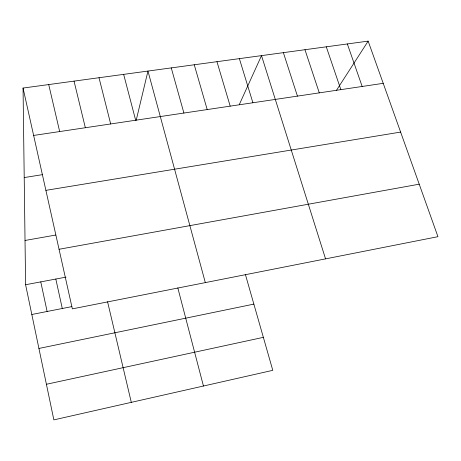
<?xml version="1.0" encoding="UTF-8"?>
<svg xmlns="http://www.w3.org/2000/svg" width="461" height="461" viewBox="0 0 461 461"><rect width="100%" height="100%" fill="white"/><g stroke="black" fill="none" stroke-linecap="round" stroke-linejoin="round"><path stroke-width="0.69" d="M136.202 120.269L147.969 71.069L205.324 282.61M239.271 104.63L261.508 55.625L325.552 258.869M336.386 90.46L368.155 41.121L437.95 236.677L72.354 308.864L23.05 88.057L368.155 41.121M46.411 384.272L263.358 337.348M38.926 348.453L253.867 304.116M31.826 314.494L71.87 306.611M245.408 274.526L272.785 370.333L53.856 419.879L25.603 284.737L65.992 277.124M59.048 249.268L419.216 184.187M25.027 240.469L55.769 235.041M45.893 190.353L400.621 132.082M24.214 177.571L42.32 174.673M33.63 135.442L383.218 83.332M347.346 43.951L362.173 86.472M326.284 46.82L340.863 89.647M304.957 49.719L319.289 92.863M283.371 52.652L297.437 96.119M239.374 58.639L252.899 102.757M216.958 61.688L230.195 106.139M194.254 64.776L207.202 109.568M171.262 67.9L183.904 113.043M123.657 74.377L135.661 120.235M177.808 287.866L203.445 386.024M99.011 77.725L110.68 123.957M74.037 81.124L85.348 127.732M107.563 301.736L131.299 402.349M48.716 84.565L59.671 131.558M55.816 279.043L62.293 308.495M40.77 281.878L47.12 311.48M23.05 88.057L25.603 284.737"/></g></svg>
